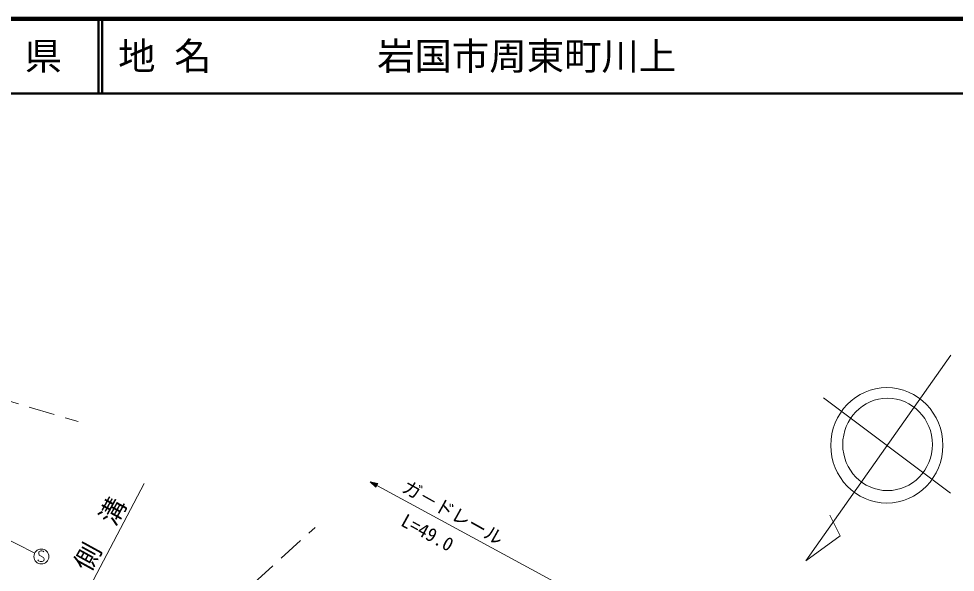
# Model space of a CAD drawing. Units: millimetres, scale not verified. Extents: x 40000 to 680000, y 20000 to 380000.
# Drawn here: x 357084 to 482350, y 305969 to 380000 of the extents above; entities that cross this region are included whole.
import ezdxf
from ezdxf.enums import TextEntityAlignment as Align

# ---------------------------------------------------------------- set-up
doc = ezdxf.new("R2010")
doc.units = ezdxf.units.MM
doc.header["$LTSCALE"] = 1000
doc.linetypes.add('CHAIN', pattern=[18.5, 12, -1.5, 3.5, -1.5])
for name, color, linetype, lineweight in [('M-BGD-EXST', 7, 'Continuous', 13), ('M-BMK', 2, 'CHAIN', 13), ('M-BMK-SRVR', 3, 'Continuous', 13), ('M-STR-HTXT', 7, 'Continuous', 13), ('M-TTL', 2, 'Continuous', 140), ('M-TTL-LINE', 7, 'Continuous', 50)]:
    doc.layers.add(name, color=color, linetype=linetype, lineweight=lineweight)
doc.layers.add('M-TTL-TXT', color=7, linetype='Continuous')
doc.styles.add('ＭＳ ゴシック', font='')
doc.styles.get('ＭＳ ゴシック').set_extended_font_data('MS Gothic')

msp = doc.modelspace()

# ---------------------------------------------------------------- linework, layer by layer
at = {"layer": 'M-BGD-EXST'}
for p, q in [((342845, 316867), (359222, 308503)), ((359793, 308716), (359753, 308476)), ((359753, 308476), (359832, 308276)), ((360032, 308836), (359793, 308716)), ((359832, 308276), (360392, 307956)), ((360192, 308836), (360032, 308836)), ((360352, 308796), (360192, 308836)), ((360432, 308716), (360352, 308796)), ((359713, 307516), (359633, 307636)), ((359952, 307395), (359713, 307516)), ((360232, 307395), (359952, 307395)), ((360432, 307516), (360232, 307395)), ((360392, 307956), (360472, 307756)), ((360472, 307756), (360432, 307516))]:
    msp.add_line(p, q, dxfattribs=at)
msp.add_ellipse((360112, 308076), major_axis=(0, 1000), ratio=0.999435, dxfattribs=at)
at = {"layer": 'M-BMK'}
for p, q in [((345530, 331868), (365038, 326124)), ((382186, 298781), (396725, 311978))]:
    msp.add_line(p, q, dxfattribs=at)
at = {"layer": 'M-BMK-SRVR'}
for p, q in [((481747, 335003), (462346, 307478)), ((481719, 316562), (464741, 329277)), ((466962, 310861), (465584, 313607)), ((462346, 307478), (466962, 310861))]:
    msp.add_line(p, q, dxfattribs=at)
for centre, major_axis in [((473196, 322945), (0, 7725)), ((473296, 323071), (0, 6180))]:
    msp.add_ellipse(centre, major_axis=major_axis, ratio=0.970151, dxfattribs=at)
at = {"layer": 'M-STR-HTXT'}
for p, q in [((362152, 295578), (373842, 317827)), ((404097, 318065), (429815, 304118)), ((404097, 318065), (405111, 317840)), ((404851, 317330), (404097, 318065)), ((404344, 317930), (405039, 317787)), ((404853, 317422), (404344, 317930)), ((404486, 317854), (404966, 317733)), ((404854, 317514), (404486, 317854)), ((404698, 317739), (404893, 317679)), ((404856, 317606), (404698, 317739)), ((405111, 317840), (404851, 317330)), ((405039, 317787), (404853, 317422)), ((404966, 317733), (404854, 317514)), ((404893, 317679), (404856, 317606))]:
    msp.add_line(p, q, dxfattribs=at)
at = {"layer": 'M-TTL'}
msp.add_line((680000, 380000), (40000, 380000), dxfattribs=at)
at = {"layer": 'M-TTL-LINE'}
for p, q in [((367750, 380000), (367750, 370000)), ((368250, 380000), (368250, 370000)), ((40000, 370000), (680000, 370000))]:
    msp.add_line(p, q, dxfattribs=at)

# ---------------------------------------------------------------- texts
at = {"layer": 'M-STR-HTXT', "style": 'ＭＳ ゴシック'}
for s, height, rotation, p in [('ガ－ドレール', 1833, 330.766, (407911, 316344)), ('側\u3000溝', 2566, 61.214, (367234, 305499)), ('L=49.0', 1833, 331.173, (407777, 311796))]:
    msp.add_text(s, height=height, rotation=rotation, dxfattribs=at).set_placement(p, align=Align.BOTTOM_LEFT)
at = {"layer": 'M-TTL-TXT', "style": 'ＭＳ ゴシック'}
msp.add_text('山\u3000口\u3000県', height=3666, dxfattribs=at).set_placement((350375, 375000), align=Align.MIDDLE_CENTER)
for s, p in [('地 名', (370380, 375000)), ('岩国市周東町川上', (405024, 375000))]:
    msp.add_text(s, height=3666, dxfattribs=at).set_placement(p, align=Align.MIDDLE_LEFT)

doc.saveas('drawing.dxf')
